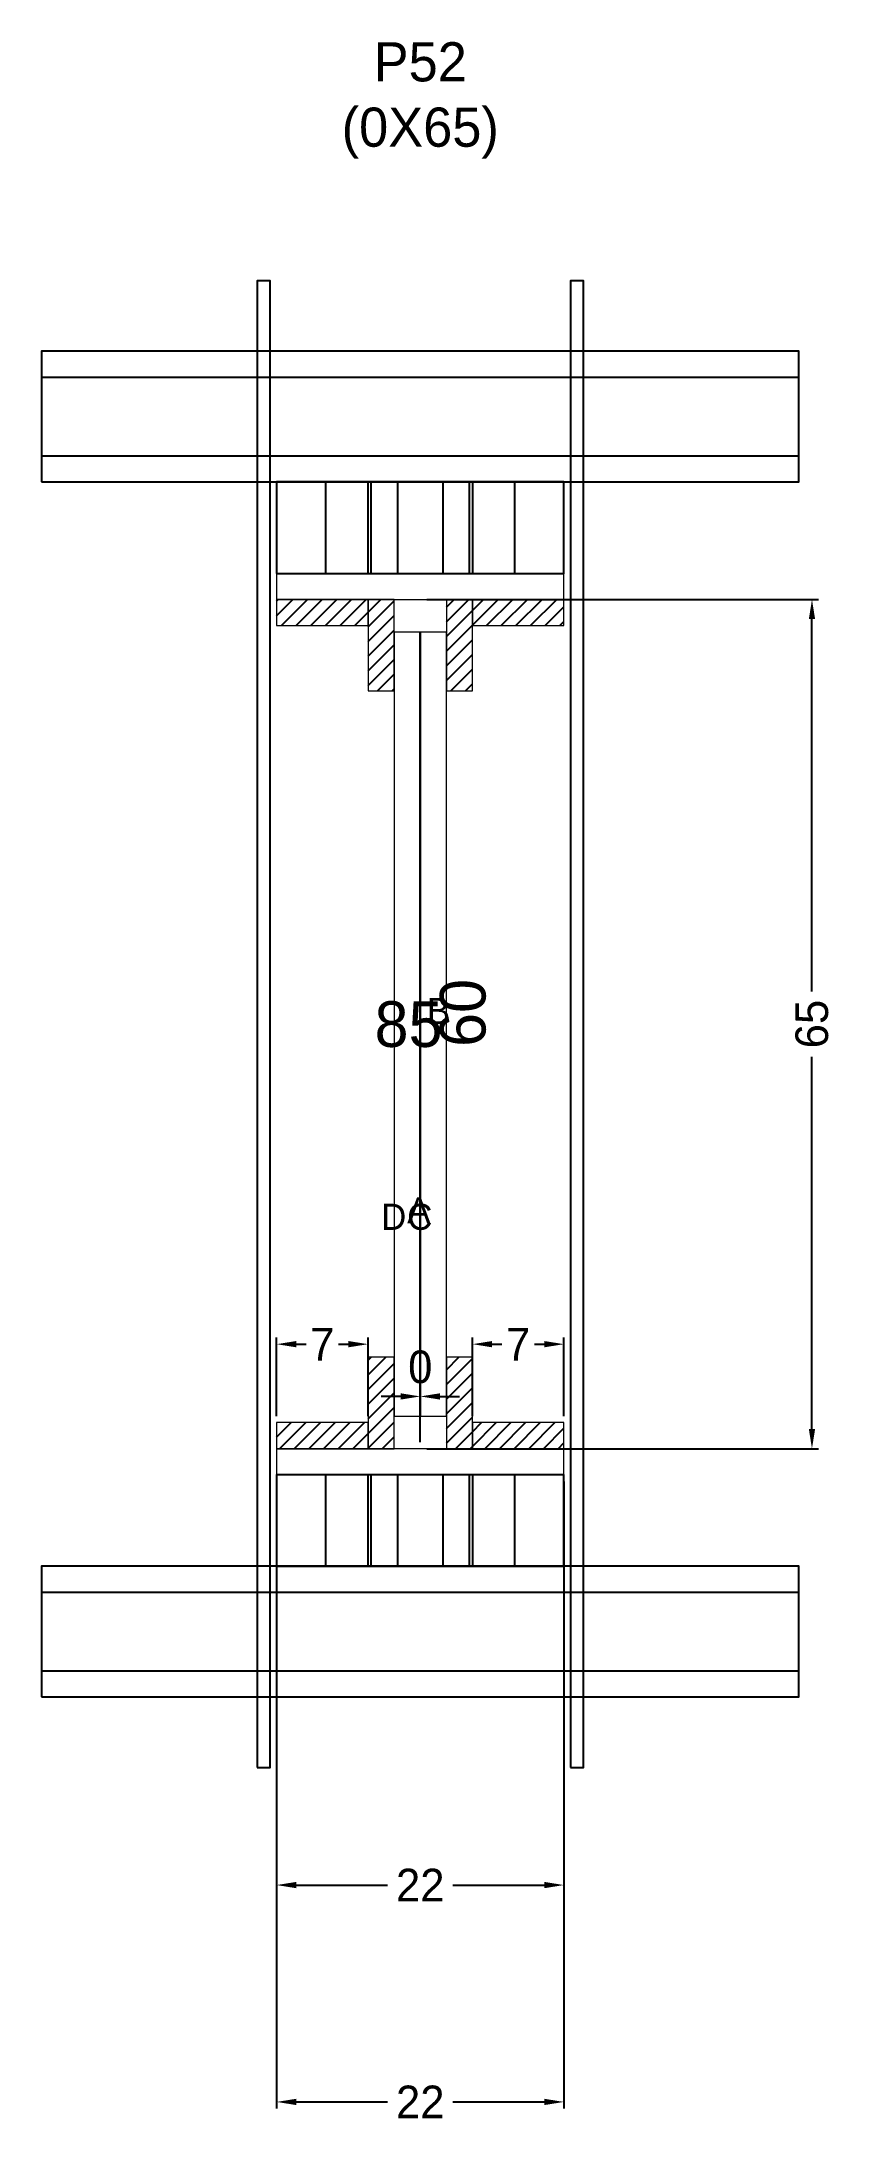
# Model space of a CAD drawing. Header units: centimetres. Extents: x -58 to 63, y -28 to 290.
import ezdxf

# ---------------------------------------------------------------- set-up
doc = ezdxf.new("R2010")
doc.units = ezdxf.units.CM
for name, color, linetype in [('CHAPA', 140, 'Continuous'), ('COTA', 241, 'Continuous'), ('Hachura', 251, 'Continuous'), ('Madeira', 30, 'Continuous'), ('NOMENCLATURA', 7, 'Continuous'), ('Painéis', 200, 'Continuous'), ('Perfil Metálico', 150, 'Continuous'), ('SARRAFO', 251, 'Continuous'), ('TEXTO_GERAL', 7, 'Continuous')]:
    doc.layers.add(name, color=color, linetype=linetype)
doc.dimstyles.new('cotax2', dxfattribs={"dimtxt": 2.5, "dimasz": 1.5, "dimexe": 0.5, "dimexo": 0.5, "dimgap": 0.5, "dimtad": 1, "dimcen": 2.5, "dimazin": 3, "dimtfac": 1, "dimtmove": 0, "dimatfit": 3})
pattern_1 = [(45, (0, 0), (-1.122532, 1.122532), [])]

# ---------------------------------------------------------------- blocks, each defined once
blk = doc.blocks.new('_CLOSEDFILLED')
at = {"color": 0, "linetype": 'BYBLOCK'}
blk.add_solid([(-1, 0.16), (0, 0), (-1, -0.16)], dxfattribs=at)
blk = doc.blocks.new('*D1')
for p, q in [((-22, 70), (-22, -26)), ((22, 70), (22, -26)), ((-19, -25), (-5, -25)), ((5, -25), (19, -25))]:
    blk.add_line(p, q)
at = {"layer": 'Defpoints'}
for p in [(-22, 71), (22, 71), (-22, -25)]:
    blk.add_point(p, dxfattribs=at)
at = {"layer": 'COTA', "xscale": 3, "yscale": 3, "rotation": 180}
blk.add_blockref('_CLOSEDFILLED', (-22, -25), dxfattribs=at)
at = {"layer": 'COTA', "xscale": 3, "yscale": 3}
blk.add_blockref('_CLOSEDFILLED', (22, -25), dxfattribs=at)
at = {"layer": 'COTA', "insert": (0, -25), "char_height": 5, "attachment_point": 5}
blk.add_mtext('22', dxfattribs=at)
blk = doc.blocks.new('*D2')
for p, q in [((-3, 83), (-6, 83)), ((0, 76), (0, 84)), ((0, 76), (0, 84)), ((0, 83), (0, 83)), ((3, 83), (6, 83))]:
    blk.add_line(p, q)
at = {"layer": 'Defpoints'}
for p in [(0, 83), (0, 75), (0, 75)]:
    blk.add_point(p, dxfattribs=at)
at = {"layer": 'COTA', "xscale": 3, "yscale": 3}
blk.add_blockref('_CLOSEDFILLED', (0, 83), dxfattribs=at)
at = {"layer": 'COTA', "xscale": 3, "yscale": 3, "rotation": 180}
blk.add_blockref('_CLOSEDFILLED', (0, 83), dxfattribs=at)
at = {"layer": 'COTA', "insert": (0, 87.5), "char_height": 5, "attachment_point": 5}
blk.add_mtext('0', dxfattribs=at)
blk = doc.blocks.new('*D3')
for p, q in [((1, 205), (61, 205)), ((60, 145), (60, 202)), ((60, 78), (60, 135)), ((1, 75), (61, 75))]:
    blk.add_line(p, q)
at = {"layer": 'Defpoints'}
for p in [(0, 205), (0, 75), (60, 75)]:
    blk.add_point(p, dxfattribs=at)
at = {"layer": 'COTA', "xscale": 3, "yscale": 3}
for p, rotation in [((60, 205), 90), ((60, 75), -90.00000000000001)]:
    blk.add_blockref('_CLOSEDFILLED', p, dxfattribs=dict(at, rotation=rotation))
at = {"layer": 'COTA', "insert": (60, 140), "char_height": 5, "attachment_point": 5, "rotation": 90}
blk.add_mtext('65', dxfattribs=at)
blk = doc.blocks.new('*D4')
for p, q in [((-22, 80), (-22, 92)), ((-19, 91), (-17.5, 91)), ((-12.5, 91), (-11, 91)), ((-8, 80), (-8, 92))]:
    blk.add_line(p, q)
at = {"layer": 'Defpoints'}
for p in [(-22, 91), (-22, 79), (-8, 79)]:
    blk.add_point(p, dxfattribs=at)
at = {"layer": 'COTA', "xscale": 3, "yscale": 3, "rotation": 180}
blk.add_blockref('_CLOSEDFILLED', (-22, 91), dxfattribs=at)
at = {"layer": 'COTA', "xscale": 3, "yscale": 3}
blk.add_blockref('_CLOSEDFILLED', (-8, 91), dxfattribs=at)
at = {"layer": 'COTA', "insert": (-15, 91), "char_height": 5, "attachment_point": 5}
blk.add_mtext('7', dxfattribs=at)
blk = doc.blocks.new('*D5')
for p, q in [((8, 80), (8, 92)), ((11, 91), (12.5, 91)), ((17.5, 91), (19, 91)), ((22, 80), (22, 92))]:
    blk.add_line(p, q)
at = {"layer": 'Defpoints'}
for p in [(8, 91), (8, 79), (22, 79)]:
    blk.add_point(p, dxfattribs=at)
at = {"layer": 'COTA', "xscale": 3, "yscale": 3, "rotation": 180}
blk.add_blockref('_CLOSEDFILLED', (8, 91), dxfattribs=at)
at = {"layer": 'COTA', "xscale": 3, "yscale": 3}
blk.add_blockref('_CLOSEDFILLED', (22, 91), dxfattribs=at)
at = {"layer": 'COTA', "insert": (15, 91), "char_height": 5, "attachment_point": 5}
blk.add_mtext('7', dxfattribs=at)
blk = doc.blocks.new('*D6')
for p, q in [((-22, 37.2), (-22, 7.2)), ((22, 37.2), (22, 7.2)), ((-19, 8.2), (-5, 8.2)), ((5, 8.2), (19, 8.2))]:
    blk.add_line(p, q)
at = {"layer": 'Defpoints'}
for p in [(-22, 38.2), (22, 38.2), (-22, 8.2)]:
    blk.add_point(p, dxfattribs=at)
at = {"layer": 'COTA', "xscale": 3, "yscale": 3, "rotation": 180}
blk.add_blockref('_CLOSEDFILLED', (-22, 8.2), dxfattribs=at)
at = {"layer": 'COTA', "xscale": 3, "yscale": 3}
blk.add_blockref('_CLOSEDFILLED', (22, 8.2), dxfattribs=at)
at = {"layer": 'COTA', "insert": (0, 8.2), "char_height": 5, "attachment_point": 5}
blk.add_mtext('22', dxfattribs=at)

msp = doc.modelspace()

# ---------------------------------------------------------------- hatches: boundary and pattern name
at = {"layer": 'Hachura'}
h = msp.add_hatch(dxfattribs=at)
h.set_pattern_fill('ANSI31')
h.set_pattern_definition(pattern_1)
h.paths.add_polyline_path([(-22, 201), (-8, 201), (-8, 205), (-22, 205)])
h = msp.add_hatch(dxfattribs=at)
h.set_pattern_fill('ANSI31')
h.set_pattern_definition(pattern_1)
h.paths.add_polyline_path([(-8, 191), (-4, 191), (-4, 205), (-8, 205)])
h = msp.add_hatch(dxfattribs=at)
h.set_pattern_fill('ANSI31')
h.set_pattern_definition(pattern_1)
h.paths.add_polyline_path([(4, 191), (8, 191), (8, 205), (4, 205)])
h = msp.add_hatch(dxfattribs=at)
h.set_pattern_fill('ANSI31')
h.set_pattern_definition(pattern_1)
h.paths.add_polyline_path([(8, 201), (22, 201), (22, 205), (8, 205)])
h = msp.add_hatch(dxfattribs=at)
h.set_pattern_fill('ANSI31')
h.set_pattern_definition(pattern_1)
h.paths.add_polyline_path([(-8, 75), (-4, 75), (-4, 89), (-8, 89)])
h = msp.add_hatch(dxfattribs=at)
h.set_pattern_fill('ANSI31')
h.set_pattern_definition(pattern_1)
h.paths.add_polyline_path([(4, 75), (8, 75), (8, 89), (4, 89)])
h = msp.add_hatch(dxfattribs=at)
h.set_pattern_fill('ANSI31')
h.set_pattern_definition(pattern_1)
h.paths.add_polyline_path([(-22, 75), (-8, 75), (-8, 79), (-22, 79)])
h = msp.add_hatch(dxfattribs=at)
h.set_pattern_fill('ANSI31')
h.set_pattern_definition(pattern_1)
h.paths.add_polyline_path([(8, 75), (22, 75), (22, 79), (8, 79)])

# ---------------------------------------------------------------- linework, layer by layer
at = {"layer": 'CHAPA', "lineweight": 18}
for points in [[(-22, 205), (22, 205), (22, 209), (-22, 209)], [(-22, 205), (22, 205), (22, 209), (-22, 209)], [(-4, 80), (0, 80), (0, 200), (-4, 200)], [(-4, 80), (0, 80), (0, 200), (-4, 200)], [(0, 80), (4, 80), (4, 200), (0, 200)], [(0, 80), (4, 80), (4, 200), (0, 200)], [(-22, 71), (22, 71), (22, 75), (-22, 75)], [(-22, 71), (22, 71), (22, 75), (-22, 75)]]:
    msp.add_lwpolyline(points, close=True, dxfattribs=at)
at = {"layer": 'Hachura'}
for points in [[(-25, 26.2), (-23, 26.2), (-23, 253.8), (-25, 253.8)], [(23, 26.2), (25, 26.2), (25, 253.8), (23, 253.8)]]:
    msp.add_lwpolyline(points, close=True, dxfattribs=at)
at = {"layer": 'Madeira', "color": 126}
for points in [[(-22, 209), (22, 209), (22, 223), (-22, 223)], [(-22, 209), (-8, 209), (-8, 223), (-22, 223)], [(-14.5, 209), (-7.5, 209), (-7.5, 223), (-14.5, 223)], [(-3.5, 209), (3.5, 209), (3.5, 223), (-3.5, 223)], [(7.5, 209), (14.5, 209), (14.5, 223), (7.5, 223)], [(8, 209), (22, 209), (22, 223), (8, 223)], [(-22, 57), (22, 57), (22, 71), (-22, 71)], [(-22, 57), (-8, 57), (-8, 71), (-22, 71)], [(-14.5, 57), (-7.5, 57), (-7.5, 71), (-14.5, 71)], [(-3.5, 57), (3.5, 57), (3.5, 71), (-3.5, 71)], [(7.5, 57), (14.5, 57), (14.5, 71), (7.5, 71)], [(8, 57), (22, 57), (22, 71), (8, 71)]]:
    msp.add_lwpolyline(points, close=True, dxfattribs=at)
at = {"layer": 'Painéis'}
msp.add_lwpolyline([(0, 80), (0, 80), (0, 200), (0, 200)], close=True, dxfattribs=at)
at = {"layer": 'Perfil Metálico', "color": 224}
for points in [[(-58, 223), (58, 223), (58, 243), (-58, 243)], [(-58, 227), (58, 227), (58, 239), (-58, 239)], [(-58, 37), (58, 37), (58, 57), (-58, 57)], [(-58, 41), (58, 41), (58, 53), (-58, 53)]]:
    msp.add_lwpolyline(points, close=True, dxfattribs=at)
at = {"layer": 'SARRAFO', "color": 251, "lineweight": 13}
for points in [[(-22, 201), (-8, 201), (-8, 205), (-22, 205)], [(-8, 191), (-4, 191), (-4, 205), (-8, 205)], [(4, 191), (8, 191), (8, 205), (4, 205)], [(8, 201), (22, 201), (22, 205), (8, 205)], [(-8, 75), (-4, 75), (-4, 89), (-8, 89)], [(4, 75), (8, 75), (8, 89), (4, 89)], [(-22, 75), (-8, 75), (-8, 79), (-22, 79)], [(8, 75), (22, 75), (22, 79), (8, 79)]]:
    msp.add_lwpolyline(points, close=True, dxfattribs=at)

# ---------------------------------------------------------------- texts
at = {"layer": 'COTA'}
msp.add_text('85', height=7, dxfattribs=at).set_placement((-7, 136.5))
msp.add_text('60', height=7, rotation=90, dxfattribs=at).set_placement((10, 136.5))
at = {"layer": 'NOMENCLATURA', "insert": (0, 272.5), "char_height": 6, "attachment_point": 8}
msp.add_mtext('P52\\P(0X65)', dxfattribs=at)
at = {"layer": 'TEXTO_GERAL'}
for s, p in [('B', (1, 140)), ('D', (-6, 108.5)), ('A', (-2, 109.5)), ('C', (-2, 108.5))]:
    msp.add_text(s, height=4, dxfattribs=at).set_placement(p)

# ---------------------------------------------------------------- dimensions: what is measured, and where the dimension line sits
at = {"layer": 'COTA'}
dim = msp.add_linear_dim(base=(60, 75), p1=(0, 75), p2=(0, 205), angle=90, dimstyle='cotax2', dxfattribs=at)
dim.commit()
dim.dimension.update_dxf_attribs({"geometry": '*D3', "text_midpoint": (60, 140)})
for base, p1, p2, picture, middle in [((-22, 91), (-22, 79), (-8, 79), '*D4', (-15, 91)), ((8, 91), (8, 79), (22, 79), '*D5', (15, 91)), ((0, 83), (0, 75), (0, 75), '*D2', (0, 87.5)), ((-22, -25), (-22, 71), (22, 71), '*D1', (0, -25)), ((-22, 8.2), (-22, 38.2), (22, 38.2), '*D6', (0, 8.2))]:
    dim = msp.add_linear_dim(base=base, p1=p1, p2=p2, dimstyle='cotax2', dxfattribs=at)
    dim.commit()
    dim.dimension.update_dxf_attribs({"geometry": picture, "text_midpoint": middle})

doc.saveas('drawing.dxf')
